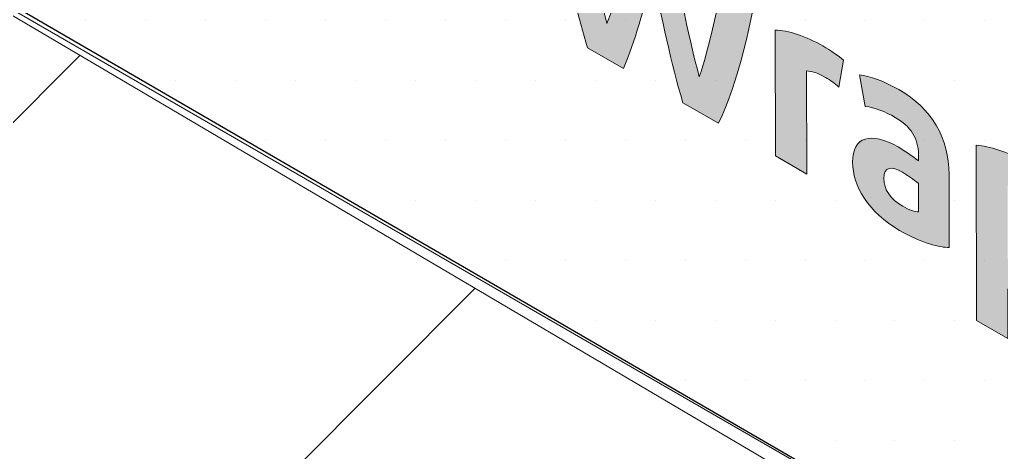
# Model space of a CAD drawing. Extents: x -1328 to 5679, y -4611 to 1603.
# Drawn here: x -789.5 to -767.39, y 956.55 to 966.29 of the extents above; entities that cross this region are included whole.
import ezdxf

# ---------------------------------------------------------------- set-up
doc = ezdxf.new("R2010")
doc.units = 0
doc.header["$MEASUREMENT"] = 0
for name, color, linetype, lineweight in [('.ATI-HATCH', 7, 'Continuous', 0), ('G-ANNO-TTLB', 7, 'Continuous', 0), ('Layer 12', 7, 'Continuous', 0), ('TYVEK', 7, 'Continuous', 0)]:
    doc.layers.add(name, color=color, linetype=linetype, lineweight=lineweight)

# ---------------------------------------------------------------- blocks, each defined once
blk = doc.blocks.new('Block_190')
at = {"layer": 'TYVEK', "true_color": 0x003b71, "transparency": 33554687}
h = blk.add_hatch(color=156, dxfattribs=at)
h.dxf.hatch_style = 2
edge = h.paths.add_edge_path()
edge.add_spline(control_points=[(-773.549, 967.972), (-773.549, 967.972), (-772.8, 967.542), (-772.8, 967.542), (-772.991, 966.276), (-773.326, 964.844), (-773.759, 963.958), (-773.759, 963.958), (-774.564, 964.421), (-774.564, 964.421), (-774.818, 965.304), (-775.046, 966.303), (-775.238, 967.383), (-775.43, 966.524), (-775.649, 965.781), (-775.903, 965.189), (-775.903, 965.189), (-776.709, 965.652), (-776.709, 965.652), (-777.122, 967.023), (-777.49, 968.859), (-777.684, 970.346), (-777.684, 970.346), (-776.94, 969.919), (-776.94, 969.919), (-776.778, 968.58), (-776.487, 967.013), (-776.275, 966.2), (-776.056, 966.765), (-775.716, 967.929), (-775.57, 969.133), (-775.57, 969.133), (-774.913, 968.756), (-774.913, 968.756), (-774.756, 967.378), (-774.419, 965.826), (-774.192, 965.004), (-773.988, 965.578), (-773.699, 966.813), (-773.549, 967.972)], knot_values=[0, 0, 0, 0, 1, 1, 1, 2, 2, 2, 3, 3, 3, 4, 4, 4, 5, 5, 5, 6, 6, 6, 7, 7, 7, 8, 8, 8, 9, 9, 9, 10, 10, 10, 11, 11, 11, 12, 12, 12, 13, 13, 13, 13], degree=3, periodic=0)
h = blk.add_hatch(color=156, dxfattribs=at)
h.dxf.hatch_style = 2
edge = h.paths.add_edge_path()
edge.add_spline(control_points=[(-771.407, 965.697), (-771.222, 965.591), (-771.048, 965.467), (-770.945, 965.379), (-770.945, 965.379), (-771.046, 964.769), (-771.046, 964.769), (-771.133, 964.855), (-771.241, 964.928), (-771.349, 964.99), (-771.538, 965.099), (-771.667, 965.132), (-771.774, 965.134), (-771.774, 965.134), (-771.769, 962.815), (-771.769, 962.815), (-771.769, 962.815), (-772.477, 963.222), (-772.477, 963.222), (-772.477, 963.222), (-772.483, 966.055), (-772.483, 966.055), (-772.207, 966.056), (-771.776, 965.909), (-771.407, 965.697)], knot_values=[0, 0, 0, 0, 1, 1, 1, 2, 2, 2, 3, 3, 3, 4, 4, 4, 5, 5, 5, 6, 6, 6, 7, 7, 7, 8, 8, 8, 8], degree=3, periodic=0)
h = blk.add_hatch(color=156, dxfattribs=at)
h.dxf.hatch_style = 2
edge = h.paths.add_edge_path()
edge.add_spline(control_points=[(-769.251, 961.967), (-769.251, 961.967), (-769.253, 962.6), (-769.253, 962.6), (-769.371, 962.697), (-769.494, 962.785), (-769.617, 962.856), (-769.853, 962.992), (-770.037, 962.991), (-770.037, 962.713), (-770.036, 962.465), (-769.882, 962.246), (-769.61, 962.09), (-769.456, 962.002), (-769.328, 961.964), (-769.251, 961.967)], knot_values=[0, 0, 0, 0, 1, 1, 1, 2, 2, 2, 3, 3, 3, 4, 4, 4, 5, 5, 5, 5], degree=3, periodic=0)
edge = h.paths.add_edge_path()
edge.add_spline(control_points=[(-769.68, 961.546), (-770.383, 961.949), (-770.738, 962.549), (-770.739, 963.081), (-770.741, 963.667), (-770.326, 963.771), (-769.711, 963.424), (-769.567, 963.341), (-769.382, 963.212), (-769.254, 963.114), (-769.254, 963.114), (-769.254, 963.256), (-769.254, 963.256), (-769.255, 963.617), (-769.435, 963.892), (-769.779, 964.089), (-770.005, 964.219), (-770.246, 964.316), (-770.456, 964.336), (-770.456, 964.336), (-770.585, 965.048), (-770.585, 965.048), (-770.365, 965.028), (-770.011, 964.896), (-769.698, 964.716), (-768.944, 964.283), (-768.569, 963.607), (-768.567, 962.808), (-768.567, 962.808), (-768.563, 961.164), (-768.563, 961.164), (-768.773, 961.16), (-769.167, 961.251), (-769.68, 961.546)], knot_values=[0, 0, 0, 0, 1, 1, 1, 2, 2, 2, 3, 3, 3, 4, 4, 4, 5, 5, 5, 6, 6, 6, 7, 7, 7, 8, 8, 8, 9, 9, 9, 10, 10, 10, 11, 11, 11, 11], degree=3, periodic=0)
h = blk.add_hatch(color=156, dxfattribs=at)
h.dxf.hatch_style = 2
edge = h.paths.add_edge_path()
edge.add_spline(control_points=[(-766.917, 960.633), (-766.465, 960.373), (-766.256, 960.572), (-766.257, 961.181), (-766.259, 961.714), (-766.454, 962.181), (-766.921, 962.449), (-767.05, 962.522), (-767.142, 962.546), (-767.249, 962.56), (-767.249, 962.56), (-767.245, 960.904), (-767.245, 960.904), (-767.148, 960.801), (-767.066, 960.718), (-766.917, 960.633)], knot_values=[0, 0, 0, 0, 1, 1, 1, 2, 2, 2, 3, 3, 3, 4, 4, 4, 5, 5, 5, 5], degree=3, periodic=0)
edge = h.paths.add_edge_path()
edge.add_spline(control_points=[(-766.813, 959.911), (-766.992, 960.014), (-767.115, 960.108), (-767.244, 960.235), (-767.244, 960.235), (-767.241, 959.111), (-767.241, 959.111), (-767.241, 959.111), (-767.944, 959.515), (-767.944, 959.515), (-767.944, 959.515), (-767.953, 963.461), (-767.953, 963.461), (-767.661, 963.447), (-767.251, 963.311), (-766.887, 963.102), (-766.046, 962.619), (-765.541, 961.739), (-765.539, 960.793), (-765.537, 959.823), (-766.012, 959.452), (-766.813, 959.911)], knot_values=[0, 0, 0, 0, 1, 1, 1, 2, 2, 2, 3, 3, 3, 4, 4, 4, 5, 5, 5, 6, 6, 6, 7, 7, 7, 7], degree=3, periodic=0)
at = {"layer": 'TYVEK'}
for points, knots in [([(-773.549, 967.972), (-773.549, 967.972), (-772.8, 967.542), (-772.8, 967.542), (-772.991, 966.276), (-773.326, 964.844), (-773.759, 963.958), (-773.759, 963.958), (-774.564, 964.421), (-774.564, 964.421), (-774.818, 965.304), (-775.046, 966.303), (-775.238, 967.383), (-775.43, 966.524), (-775.649, 965.781), (-775.903, 965.189), (-775.903, 965.189), (-776.709, 965.652), (-776.709, 965.652), (-777.122, 967.023), (-777.49, 968.859), (-777.684, 970.346), (-777.684, 970.346), (-776.94, 969.919), (-776.94, 969.919), (-776.778, 968.58), (-776.487, 967.013), (-776.275, 966.2), (-776.056, 966.765), (-775.716, 967.929), (-775.57, 969.133), (-775.57, 969.133), (-774.913, 968.756), (-774.913, 968.756), (-774.756, 967.378), (-774.419, 965.826), (-774.192, 965.004), (-773.988, 965.578), (-773.699, 966.813), (-773.549, 967.972)], [0, 0, 0, 0, 1, 1, 1, 2, 2, 2, 3, 3, 3, 4, 4, 4, 5, 5, 5, 6, 6, 6, 7, 7, 7, 8, 8, 8, 9, 9, 9, 10, 10, 10, 11, 11, 11, 12, 12, 12, 13, 13, 13, 13]), ([(-771.407, 965.697), (-771.222, 965.591), (-771.048, 965.467), (-770.945, 965.379), (-770.945, 965.379), (-771.046, 964.769), (-771.046, 964.769), (-771.133, 964.855), (-771.241, 964.928), (-771.349, 964.99), (-771.538, 965.099), (-771.667, 965.132), (-771.774, 965.134), (-771.774, 965.134), (-771.769, 962.815), (-771.769, 962.815), (-771.769, 962.815), (-772.477, 963.222), (-772.477, 963.222), (-772.477, 963.222), (-772.483, 966.055), (-772.483, 966.055), (-772.207, 966.056), (-771.776, 965.909), (-771.407, 965.697)], [0, 0, 0, 0, 1, 1, 1, 2, 2, 2, 3, 3, 3, 4, 4, 4, 5, 5, 5, 6, 6, 6, 7, 7, 7, 8, 8, 8, 8]), ([(-769.68, 961.546), (-770.383, 961.949), (-770.738, 962.549), (-770.739, 963.081), (-770.741, 963.667), (-770.326, 963.771), (-769.711, 963.424), (-769.567, 963.341), (-769.382, 963.212), (-769.254, 963.114), (-769.254, 963.114), (-769.254, 963.256), (-769.254, 963.256), (-769.255, 963.617), (-769.435, 963.892), (-769.779, 964.089), (-770.005, 964.219), (-770.246, 964.316), (-770.456, 964.336), (-770.456, 964.336), (-770.585, 965.048), (-770.585, 965.048), (-770.365, 965.028), (-770.011, 964.896), (-769.698, 964.716), (-768.944, 964.283), (-768.569, 963.607), (-768.567, 962.808), (-768.567, 962.808), (-768.563, 961.164), (-768.563, 961.164), (-768.773, 961.16), (-769.167, 961.251), (-769.68, 961.546)], [0, 0, 0, 0, 1, 1, 1, 2, 2, 2, 3, 3, 3, 4, 4, 4, 5, 5, 5, 6, 6, 6, 7, 7, 7, 8, 8, 8, 9, 9, 9, 10, 10, 10, 11, 11, 11, 11]), ([(-766.813, 959.911), (-766.992, 960.014), (-767.115, 960.108), (-767.244, 960.235), (-767.244, 960.235), (-767.241, 959.111), (-767.241, 959.111), (-767.241, 959.111), (-767.944, 959.515), (-767.944, 959.515), (-767.944, 959.515), (-767.953, 963.461), (-767.953, 963.461), (-767.661, 963.447), (-767.251, 963.311), (-766.887, 963.102), (-766.046, 962.619), (-765.541, 961.739), (-765.539, 960.793), (-765.537, 959.823), (-766.012, 959.452), (-766.813, 959.911)], [0, 0, 0, 0, 1, 1, 1, 2, 2, 2, 3, 3, 3, 4, 4, 4, 5, 5, 5, 6, 6, 6, 7, 7, 7, 7]), ([(-769.251, 961.967), (-769.251, 961.967), (-769.253, 962.6), (-769.253, 962.6), (-769.371, 962.697), (-769.494, 962.785), (-769.617, 962.856), (-769.853, 962.992), (-770.037, 962.991), (-770.037, 962.713), (-770.036, 962.465), (-769.882, 962.246), (-769.61, 962.09), (-769.456, 962.002), (-769.328, 961.964), (-769.251, 961.967)], [0, 0, 0, 0, 1, 1, 1, 2, 2, 2, 3, 3, 3, 4, 4, 4, 5, 5, 5, 5])]:
    blk.add_open_spline(points, degree=3, knots=knots, dxfattribs=at)
blk = doc.blocks.new('Block_189')
at = {"layer": 'TYVEK'}
blk.add_blockref('Block_190', (0, 0), dxfattribs=at)
blk = doc.blocks.new('Block_253')
at = {"layer": '.ATI-HATCH'}
for points, knots in [([(-805.118, 985.83), (-805.118, 979.396), (-801.685, 973.451), (-796.112, 970.236), (-796.112, 970.236), (-755.964, 947.075), (-755.964, 947.075), (-755.964, 947.075), (-755.96, 962.914), (-755.96, 962.914), (-755.96, 962.914), (-787.117, 980.889), (-787.117, 980.889), (-787.117, 980.889), (-787.117, 1002.752), (-787.117, 1002.752), (-787.117, 1002.752), (-805.118, 1013.145), (-805.118, 1013.145), (-805.118, 1013.145), (-805.118, 985.83), (-805.118, 985.83)], [0, 0, 0, 0, 1, 1, 1, 2, 2, 2, 3, 3, 3, 4, 4, 4, 5, 5, 5, 6, 6, 6, 7, 7, 7, 7]), ([(-755.954, 982.053), (-755.954, 982.053), (-770.604, 990.504), (-770.604, 990.504), (-770.604, 990.504), (-787.117, 980.889), (-787.117, 980.889), (-787.117, 980.889), (-755.96, 962.914), (-755.96, 962.914), (-755.96, 962.914), (-755.954, 982.053), (-755.954, 982.053)], [0, 0, 0, 0, 1, 1, 1, 2, 2, 2, 3, 3, 3, 4, 4, 4, 4])]:
    blk.add_open_spline(points, degree=3, knots=knots, dxfattribs=at)
at = {"layer": '.ATI-HATCH', "color": 8, "lineweight": 0, "true_color": 0x808080}
for points in [[(-788.012, 966.276), (-788.012, 966.276), (-788.012, 966.276), (-788.012, 966.276)], [(-786.662, 966.276), (-786.662, 966.276), (-786.662, 966.276), (-786.662, 966.276)], [(-785.312, 966.276), (-785.312, 966.276), (-785.312, 966.276), (-785.312, 966.276)], [(-783.962, 966.276), (-783.962, 966.276), (-783.962, 966.276), (-783.962, 966.276)], [(-782.611, 966.276), (-782.611, 966.276), (-782.611, 966.276), (-782.611, 966.276)], [(-781.261, 966.276), (-781.261, 966.276), (-781.261, 966.276), (-781.261, 966.276)], [(-779.911, 966.276), (-779.911, 966.276), (-779.911, 966.276), (-779.911, 966.276)], [(-778.561, 966.276), (-778.561, 966.276), (-778.561, 966.276), (-778.561, 966.276)], [(-777.211, 966.276), (-777.211, 966.276), (-777.211, 966.276), (-777.211, 966.276)], [(-775.86, 966.276), (-775.86, 966.276), (-775.86, 966.276), (-775.86, 966.276)], [(-774.51, 966.276), (-774.51, 966.276), (-774.51, 966.276), (-774.51, 966.276)], [(-773.16, 966.276), (-773.16, 966.276), (-773.16, 966.276), (-773.16, 966.276)], [(-771.81, 966.276), (-771.81, 966.276), (-771.81, 966.276), (-771.81, 966.276)], [(-770.46, 966.276), (-770.46, 966.276), (-770.46, 966.276), (-770.46, 966.276)], [(-769.109, 966.276), (-769.109, 966.276), (-769.109, 966.276), (-769.109, 966.276)], [(-767.759, 966.276), (-767.759, 966.276), (-767.759, 966.276), (-767.759, 966.276)], [(-785.987, 964.926), (-785.987, 964.926), (-785.987, 964.926), (-785.987, 964.926)], [(-784.637, 964.926), (-784.637, 964.926), (-784.637, 964.926), (-784.637, 964.926)], [(-783.286, 964.926), (-783.286, 964.926), (-783.286, 964.926), (-783.286, 964.926)], [(-781.936, 964.926), (-781.936, 964.926), (-781.936, 964.926), (-781.936, 964.926)], [(-780.586, 964.926), (-780.586, 964.926), (-780.586, 964.926), (-780.586, 964.926)], [(-779.236, 964.926), (-779.236, 964.926), (-779.236, 964.926), (-779.236, 964.926)], [(-777.886, 964.926), (-777.886, 964.926), (-777.886, 964.926), (-777.886, 964.926)], [(-776.535, 964.926), (-776.535, 964.926), (-776.535, 964.926), (-776.535, 964.926)], [(-775.185, 964.926), (-775.185, 964.926), (-775.185, 964.926), (-775.185, 964.926)], [(-773.835, 964.926), (-773.835, 964.926), (-773.835, 964.926), (-773.835, 964.926)], [(-772.485, 964.926), (-772.485, 964.926), (-772.485, 964.926), (-772.485, 964.926)], [(-771.135, 964.926), (-771.135, 964.926), (-771.135, 964.926), (-771.135, 964.926)], [(-769.784, 964.926), (-769.784, 964.926), (-769.784, 964.926), (-769.784, 964.926)], [(-768.434, 964.926), (-768.434, 964.926), (-768.434, 964.926), (-768.434, 964.926)], [(-783.962, 963.576), (-783.962, 963.576), (-783.962, 963.576), (-783.962, 963.576)], [(-782.611, 963.576), (-782.611, 963.576), (-782.611, 963.576), (-782.611, 963.576)], [(-781.261, 963.576), (-781.261, 963.576), (-781.261, 963.576), (-781.261, 963.576)], [(-779.911, 963.576), (-779.911, 963.576), (-779.911, 963.576), (-779.911, 963.576)], [(-778.561, 963.576), (-778.561, 963.576), (-778.561, 963.576), (-778.561, 963.576)], [(-777.211, 963.576), (-777.211, 963.576), (-777.211, 963.576), (-777.211, 963.576)], [(-775.86, 963.576), (-775.86, 963.576), (-775.86, 963.576), (-775.86, 963.576)], [(-774.51, 963.576), (-774.51, 963.576), (-774.51, 963.576), (-774.51, 963.576)], [(-773.16, 963.576), (-773.16, 963.576), (-773.16, 963.576), (-773.16, 963.576)], [(-771.81, 963.576), (-771.81, 963.576), (-771.81, 963.576), (-771.81, 963.576)], [(-770.46, 963.576), (-770.46, 963.576), (-770.46, 963.576), (-770.46, 963.576)], [(-769.109, 963.576), (-769.109, 963.576), (-769.109, 963.576), (-769.109, 963.576)], [(-767.759, 963.576), (-767.759, 963.576), (-767.759, 963.576), (-767.759, 963.576)], [(-781.936, 962.226), (-781.936, 962.226), (-781.936, 962.226), (-781.936, 962.226)], [(-780.586, 962.226), (-780.586, 962.226), (-780.586, 962.226), (-780.586, 962.226)], [(-779.236, 962.226), (-779.236, 962.226), (-779.236, 962.226), (-779.236, 962.226)], [(-777.886, 962.226), (-777.886, 962.226), (-777.886, 962.226), (-777.886, 962.226)], [(-776.535, 962.226), (-776.535, 962.226), (-776.535, 962.226), (-776.535, 962.226)], [(-775.185, 962.226), (-775.185, 962.226), (-775.185, 962.226), (-775.185, 962.226)], [(-773.835, 962.226), (-773.835, 962.226), (-773.835, 962.226), (-773.835, 962.226)], [(-772.485, 962.226), (-772.485, 962.226), (-772.485, 962.226), (-772.485, 962.226)], [(-771.135, 962.226), (-771.135, 962.226), (-771.135, 962.226), (-771.135, 962.226)], [(-769.784, 962.226), (-769.784, 962.226), (-769.784, 962.226), (-769.784, 962.226)], [(-768.434, 962.226), (-768.434, 962.226), (-768.434, 962.226), (-768.434, 962.226)], [(-778.561, 960.875), (-778.561, 960.875), (-778.561, 960.875), (-778.561, 960.875)], [(-777.211, 960.875), (-777.211, 960.875), (-777.211, 960.875), (-777.211, 960.875)], [(-775.86, 960.875), (-775.86, 960.875), (-775.86, 960.875), (-775.86, 960.875)], [(-774.51, 960.875), (-774.51, 960.875), (-774.51, 960.875), (-774.51, 960.875)], [(-773.16, 960.875), (-773.16, 960.875), (-773.16, 960.875), (-773.16, 960.875)], [(-771.81, 960.875), (-771.81, 960.875), (-771.81, 960.875), (-771.81, 960.875)], [(-770.46, 960.875), (-770.46, 960.875), (-770.46, 960.875), (-770.46, 960.875)], [(-769.109, 960.875), (-769.109, 960.875), (-769.109, 960.875), (-769.109, 960.875)], [(-767.759, 960.875), (-767.759, 960.875), (-767.759, 960.875), (-767.759, 960.875)], [(-776.535, 959.525), (-776.535, 959.525), (-776.535, 959.525), (-776.535, 959.525)], [(-775.185, 959.525), (-775.185, 959.525), (-775.185, 959.525), (-775.185, 959.525)], [(-773.835, 959.525), (-773.835, 959.525), (-773.835, 959.525), (-773.835, 959.525)], [(-772.485, 959.525), (-772.485, 959.525), (-772.485, 959.525), (-772.485, 959.525)], [(-771.135, 959.525), (-771.135, 959.525), (-771.135, 959.525), (-771.135, 959.525)], [(-769.784, 959.525), (-769.784, 959.525), (-769.784, 959.525), (-769.784, 959.525)], [(-768.434, 959.525), (-768.434, 959.525), (-768.434, 959.525), (-768.434, 959.525)], [(-774.51, 958.175), (-774.51, 958.175), (-774.51, 958.175), (-774.51, 958.175)], [(-773.16, 958.175), (-773.16, 958.175), (-773.16, 958.175), (-773.16, 958.175)], [(-771.81, 958.175), (-771.81, 958.175), (-771.81, 958.175), (-771.81, 958.175)], [(-770.46, 958.175), (-770.46, 958.175), (-770.46, 958.175), (-770.46, 958.175)], [(-769.109, 958.175), (-769.109, 958.175), (-769.109, 958.175), (-769.109, 958.175)], [(-767.759, 958.175), (-767.759, 958.175), (-767.759, 958.175), (-767.759, 958.175)], [(-772.485, 956.825), (-772.485, 956.825), (-772.485, 956.825), (-772.485, 956.825)], [(-771.135, 956.825), (-771.135, 956.825), (-771.135, 956.825), (-771.135, 956.825)], [(-769.784, 956.825), (-769.784, 956.825), (-769.784, 956.825), (-769.784, 956.825)], [(-768.434, 956.825), (-768.434, 956.825), (-768.434, 956.825), (-768.434, 956.825)]]:
    blk.add_open_spline(points, degree=3, dxfattribs=at)

msp = doc.modelspace()

# ---------------------------------------------------------------- hatches: boundary and pattern name
at = {"layer": 'G-ANNO-TTLB', "true_color": 0xff00ff, "transparency": 33554687}
h = msp.add_hatch(color=6, dxfattribs=at)
edge = h.paths.add_edge_path()
edge.add_spline(control_points=[(1625.998, -853.91), (1625.998, -853.91), (-1303.52, -853.91), (-1303.52, -853.91), (-1303.52, -853.91), (-1303.52, 1603.09), (-1303.52, 1603.09), (-1303.52, 1603.09), (1625.998, 1603.09), (1625.998, 1603.09), (1625.998, 1603.09), (1625.998, -853.91), (1625.998, -853.91)], knot_values=[0, 0, 0, 0, 1, 1, 1, 2, 2, 2, 3, 3, 3, 4, 4, 4, 4], degree=3, periodic=0)
edge = h.paths.add_edge_path()
edge.add_spline(control_points=[(-1294.52, 1594.09), (-1294.52, 1594.09), (-1294.52, -844.91), (-1294.52, -844.91), (-1294.52, -844.91), (1616.998, -844.91), (1616.998, -844.91), (1616.998, -844.91), (1616.998, 1594.09), (1616.998, 1594.09), (1616.998, 1594.09), (-1294.52, 1594.09), (-1294.52, 1594.09)], knot_values=[0, 0, 0, 0, 1, 1, 1, 2, 2, 2, 3, 3, 3, 4, 4, 4, 4], degree=3, periodic=0)
edge.add_line((-1294.52, 1594.09), (-1294.52, 1594.09))
at = {"layer": 'Layer 12', "true_color": 0x000000, "transparency": 33554687}
h = msp.add_hatch(dxfattribs=at)
h.set_pattern_fill('_U', color=18, scale=10, angle=45, style=2, pattern_type=0)
h.set_pattern_definition([(45, (0, 0), (-7.07107, 7.07107), [])])
h.paths.add_polyline_path([(-756.449, 930.489), (-820.16, 966.958), (-805.147, 975.507), (-756.449, 946.82)])

# ---------------------------------------------------------------- linework, layer by layer
at = {"layer": 'G-ANNO-TTLB'}
for points in [[(1625.998, -853.91), (1625.998, -853.91), (-1303.52, -853.91), (-1303.52, -853.91), (-1303.52, -853.91), (-1303.52, 1603.09), (-1303.52, 1603.09), (-1303.52, 1603.09), (1625.998, 1603.09), (1625.998, 1603.09), (1625.998, 1603.09), (1625.998, -853.91), (1625.998, -853.91)], [(-1294.52, 1594.09), (-1294.52, 1594.09), (-1294.52, -844.91), (-1294.52, -844.91), (-1294.52, -844.91), (1616.998, -844.91), (1616.998, -844.91), (1616.998, -844.91), (1616.998, 1594.09), (1616.998, 1594.09), (1616.998, 1594.09), (-1294.52, 1594.09), (-1294.52, 1594.09)]]:
    msp.add_open_spline(points, degree=3, knots=[0, 0, 0, 0, 1, 1, 1, 2, 2, 2, 3, 3, 3, 4, 4, 4, 4], dxfattribs=at)
at = {"layer": 'Layer 12'}
msp.add_lwpolyline([(-756.449, 930.489), (-820.16, 966.958), (-805.147, 975.507), (-756.449, 946.82)], close=True, dxfattribs=at)
at = {"layer": 'TYVEK', "color": 4, "lineweight": 25, "true_color": 0x00ffff}
msp.add_line((-805.118, 975.581), (-755.834, 946.999), dxfattribs=at)

# ---------------------------------------------------------------- block references
at = {"layer": '.ATI-HATCH'}
msp.add_blockref('Block_253', (0, 0), dxfattribs=at)
at = {"layer": 'TYVEK'}
msp.add_blockref('Block_189', (0, 0), dxfattribs=at)

doc.saveas('drawing.dxf')
